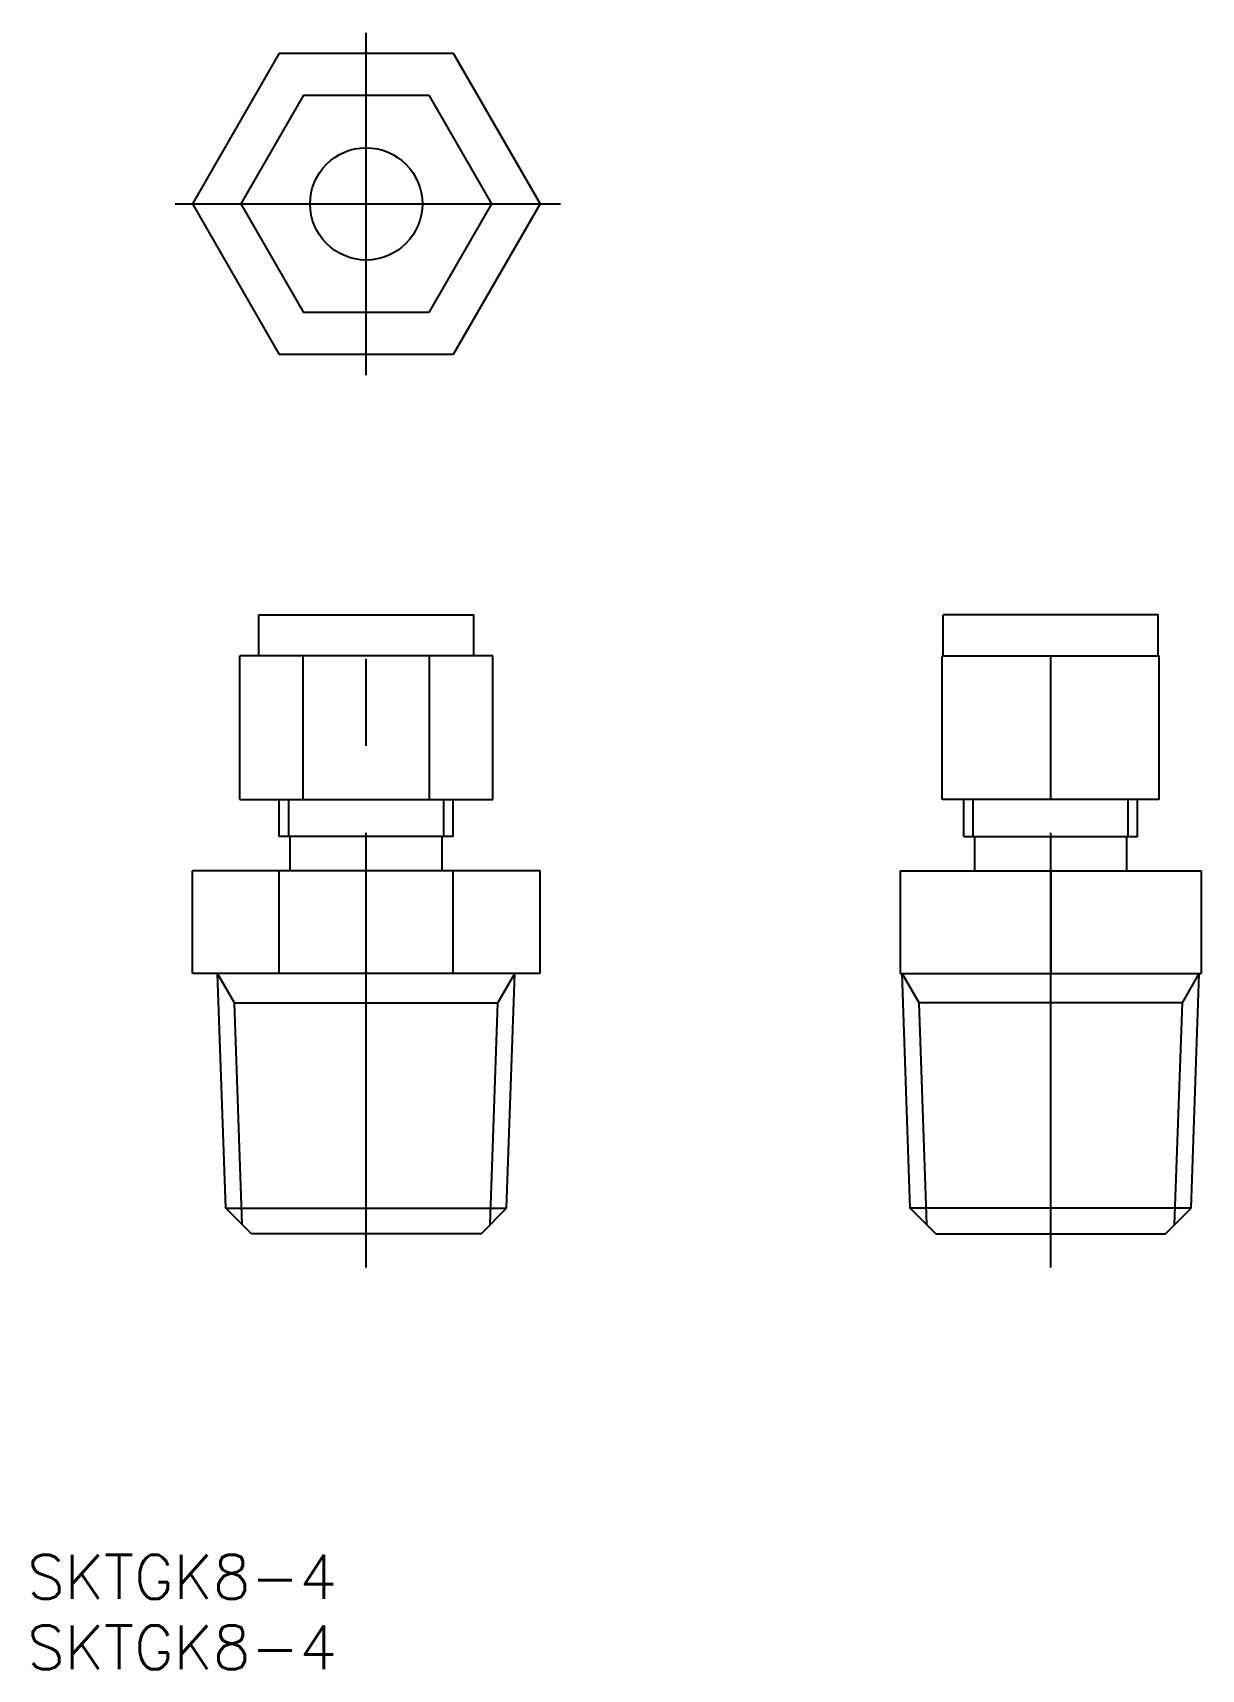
# Model space of a CAD drawing. Extents: x -24 to 61, y -40 to 80.
import ezdxf

# ---------------------------------------------------------------- set-up
doc = ezdxf.new("R2010")
doc.units = 0
doc.linetypes.add('CENTER', pattern=[50.8, 31.75, -6.35, 6.35, -6.35])
doc.layers.get('0').update_dxf_attribs({"linetype": 'CONTINUOUS'})
doc.layers.add('CENTER', color=1, linetype='CENTER')
doc.styles.get("Standard").update_dxf_attribs({"font": 'txt.shx', "bigfont": '@extfont2.shx'})

msp = doc.modelspace()

# ---------------------------------------------------------------- linework, layer by layer
at = {"color": 7, "linetype": 'CONTINUOUS'}
for p, q in [((-6.350853, 78.039791), (-12.701706, 67.039791)), ((-6.350853, 78.039791), (6.350853, 78.039791)), ((6.350853, 78.039791), (12.701706, 67.039791)), ((-4.581274, 74.974791), (-9.162549, 67.039791)), ((-4.581274, 74.974791), (4.581274, 74.974791)), ((4.581274, 74.974791), (9.162549, 67.039791)), ((-12.701706, 67.039791), (-6.350853, 56.039791)), ((-9.162549, 67.039791), (-4.581274, 59.104791)), ((9.162549, 67.039791), (4.581274, 59.104791)), ((12.701706, 67.039791), (6.350853, 56.039791)), ((4.581274, 59.104791), (-4.581274, 59.104791)), ((6.350853, 56.039791), (-6.350853, 56.039791)), ((-7.849998, 34.03979), (-7.849998, 37.039791)), ((-7.849998, 37.039791), (7.85, 37.039791)), ((7.85, 34.03979), (7.85, 37.039791)), ((42.15, 34.039791), (42.15, 37.039791)), ((57.849998, 37.039791), (42.15, 37.039791)), ((57.849998, 34.039791), (57.849998, 37.039791)), ((9.237604, 34.03979), (-9.237604, 34.03979)), ((-9.237604, 23.53979), (-9.237604, 34.03979)), ((-4.618802, 23.53979), (-4.618802, 34.03979)), ((4.618802, 23.53979), (4.618802, 34.03979)), ((9.237604, 23.53979), (9.237604, 34.03979)), ((42.065, 23.539791), (42.065, 34.039791)), ((42.065, 34.039791), (57.935, 34.039791)), ((50, 23.539791), (50, 34.039791)), ((57.935, 23.539791), (57.935, 34.039791)), ((-9.237604, 23.53979), (9.237604, 23.53979)), ((-6.35, 20.840001), (-6.35, 23.53979)), ((6.35, 20.840001), (6.35, 23.53979)), ((57.935, 23.539791), (42.065, 23.539791)), ((43.65, 20.840001), (43.65, 23.53979)), ((56.35, 20.840001), (56.35, 23.53979)), ((6.35, 20.840001), (-6.35, 20.840001)), ((-5.549999, 18.340001), (-5.549999, 20.840001)), ((5.55, 18.340001), (5.55, 20.840001)), ((43.65, 20.840001), (56.35, 20.840001)), ((44.45, 18.340001), (44.45, 20.840001)), ((55.549999, 18.340001), (55.549999, 20.840001)), ((12.701706, 18.340001), (-12.701706, 18.340001)), ((-12.701706, 10.840001), (-12.701706, 18.340001)), ((-6.350853, 10.840001), (-6.350853, 18.340001)), ((6.350853, 10.840001), (6.350853, 18.340001)), ((12.701706, 10.840001), (12.701706, 18.340001)), ((39, 18.340001), (61, 18.340001)), ((39, 18.340001), (39, 10.840001)), ((50, 18.340001), (50, 10.840001)), ((61, 18.340001), (61, 10.840001)), ((12.701706, 10.840001), (-12.701706, 10.840001)), ((-10.257679, -6.294866), (-10.856042, 10.840001)), ((-9.619233, 8.697787), (-10.856041, 10.840001)), ((9.619233, 8.697787), (10.856041, 10.840001)), ((10.257678, -6.294866), (10.856041, 10.840001)), ((39, 10.840001), (61, 10.840001)), ((39.742322, -6.294866), (39.143959, 10.840001)), ((40.380767, 8.697787), (39.143959, 10.840001)), ((59.619233, 8.697787), (60.856041, 10.840001)), ((60.257679, -6.294866), (60.856042, 10.840001)), ((-8.392547, -8.16), (-10.257679, -6.294868)), ((8.392546, -8.159999), (10.257678, -6.294867)), ((41.607454, -8.159999), (39.742322, -6.294867)), ((58.392547, -8.16), (60.257679, -6.294868)), ((8.392547, -8.16), (-8.392546, -8.16)), ((41.607453, -8.16), (58.392546, -8.16))]:
    msp.add_line(p, q, dxfattribs=at)
at = {"color": 3, "linetype": 'CONTINUOUS'}
for p, q in [((-5.663, 20.840001), (-5.663, 23.53979)), ((5.663, 20.840001), (5.663, 23.53979)), ((44.337, 20.840001), (44.337, 23.53979)), ((55.663, 20.840001), (55.663, 23.53979)), ((-9.053632, -7.498914), (-9.619233, 8.697787)), ((-9.619233, 8.697787), (9.619233, 8.697787)), ((9.053632, -7.498914), (9.619233, 8.697787)), ((59.619233, 8.697787), (40.380767, 8.697787)), ((40.946368, -7.498914), (40.380767, 8.697787)), ((59.053632, -7.498914), (59.619233, 8.697787)), ((-10.257679, -6.294867), (10.257678, -6.294867)), ((60.257679, -6.294867), (39.742322, -6.294867))]:
    msp.add_line(p, q, dxfattribs=at)
at = {"color": 7, "linetype": 'CONTINUOUS'}
msp.add_circle((0, 67.039791), 4.099998, dxfattribs=at)
at = {"layer": 'CENTER', "color": 1, "linetype": 'CENTER'}
for p, q in [((0, 54.539791), (0, 79.539791)), ((-13.956376, 67.039791), (14.184234, 67.039791)), ((0, -10.635046), (0, 38.199692)), ((50, -10.635046), (50, 38.199692))]:
    msp.add_line(p, q, dxfattribs=at)

# ---------------------------------------------------------------- texts
at = {"color": 7, "linetype": 'CONTINUOUS'}
for p in [(-24.774502, -34.824524), (-24.774502, -39.970278)]:
    msp.add_text('SKTGK8-4', height=3.2, dxfattribs=at).set_placement(p)

doc.saveas('drawing.dxf')
